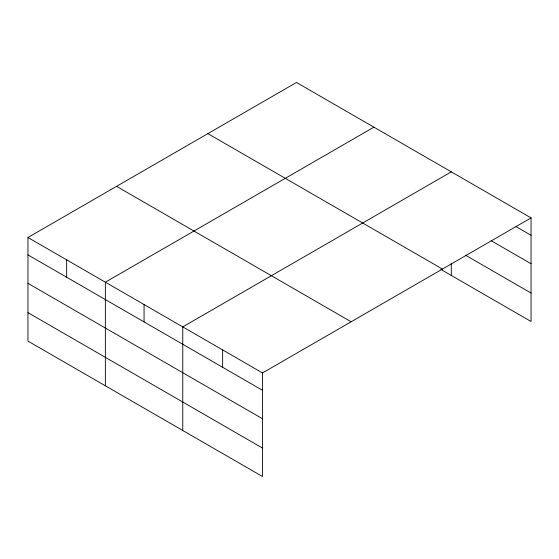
<?xml version="1.0" encoding="UTF-8"?>
<svg xmlns="http://www.w3.org/2000/svg" width="559" height="559" viewBox="0 0 559 559"><rect width="100%" height="100%" fill="white"/><g stroke="black" fill="none" stroke-linecap="round" stroke-linejoin="round"><path stroke-width="0.84" d="M440.876 269.431L531.05 321.495L531.05 217.898L296.48 82.473L27.95 237.505L27.95 341.102L262.52 476.527L262.52 372.937L27.95 237.505M373.887 127.166L105.358 282.197L105.358 385.794M451.295 171.858L182.765 326.889L182.765 430.486M262.52 372.937L531.05 217.898M515.999 226.591L531.05 235.283M491.172 240.705L531.05 263.729M465.591 255.253L531.05 293.042M207.864 133.629L442.435 269.061M116.565 186.343L351.136 321.774M27.95 254.883L262.52 390.315M27.95 283.336L262.52 418.761M27.95 312.649L262.52 448.08M451.295 263.38L451.295 275.447M222.643 349.913L222.643 367.291M144.061 304.543L144.061 321.921M66.654 259.851L66.654 277.229"/></g></svg>
